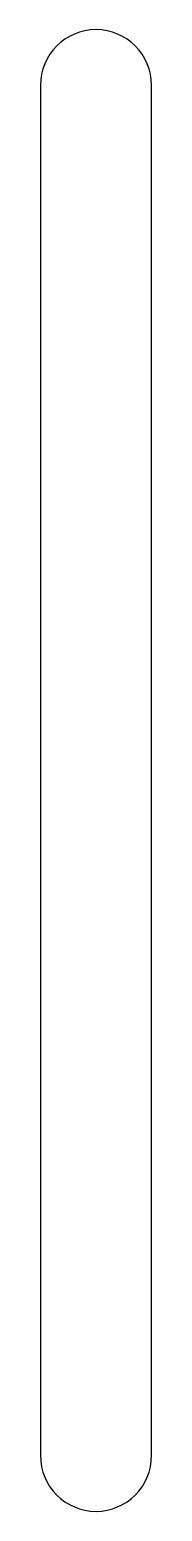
# Model space of a CAD drawing. Extents: x 122.4 to 128, y -75.6 to -1.2.
import ezdxf

# ---------------------------------------------------------------- set-up
doc = ezdxf.new("R2010")
doc.units = 0
doc.layers.add('VISIBLE', color=7, linetype='CONTINUOUS')

msp = doc.modelspace()

# ---------------------------------------------------------------- linework, layer by layer
at = {"layer": 'VISIBLE'}
for p, q in [((122.4, -4), (122.4, -72.8)), ((128, -72.8), (128, -4))]:
    msp.add_line(p, q, dxfattribs=at)
for centre, start, end in [((125.2, -4), 0, 180), ((125.2, -72.8), 180, 0)]:
    msp.add_arc(centre, 2.8, start, end, dxfattribs=at)

doc.saveas('drawing.dxf')
